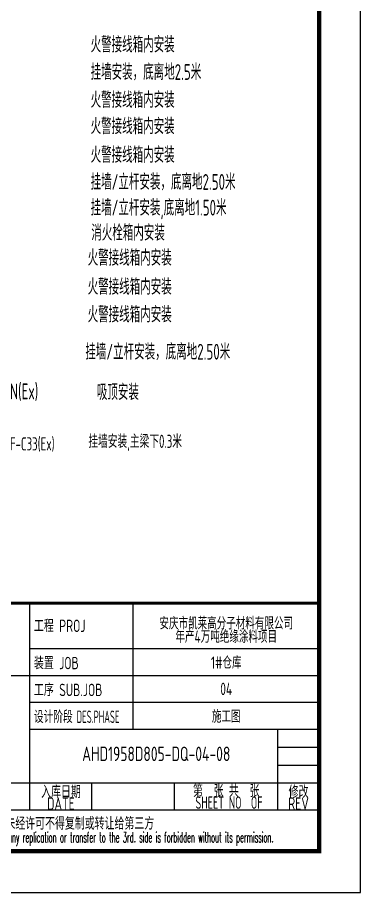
# Model space of a CAD drawing. Extents: x 4532298 to 10139194, y -639876 to -207028.
# Drawn here: x 4779303 to 4787605, y -282498 to -261334 of the extents above; entities that cross this region are included whole.
import ezdxf
from ezdxf.enums import TextEntityAlignment as Align

# ---------------------------------------------------------------- set-up
doc = ezdxf.new("R2010")
doc.units = 0
doc.header["$LTSCALE"] = 1000
doc.header["$MEASUREMENT"] = 0
doc.layers.get('0').update_dxf_attribs({"linetype": 'CONTINUOUS'})
for name, color, linetype in [('AXIS', 3, 'CONTINUOUS'), ('PUB_TITLE', 4, 'CONTINUOUS'), ('SIG_TEXT', 7, 'CONTINUOUS')]:
    doc.layers.add(name, color=color, linetype=linetype)
doc.styles.add('ECEC_TQ', font='txt_l.shx', dxfattribs={"bigfont": 'hztxt_l.shx'})
doc.styles.add('sceie', font='sceie.shx', dxfattribs={"width": 0.7, "bigfont": 'sceic.shx'})
doc.styles.add('TSSD_Rein', font='Tssdeng.shx', dxfattribs={"width": 0.7, "bigfont": 'hztxt.shx'})

msp = doc.modelspace()

# ---------------------------------------------------------------- linework, layer by layer
for p, q in [((4779605.2, -280498.2), (4779605.2, -275498.2)), ((4782105.2, -278548.2), (4782105.2, -275498.2)), ((4786605.2, -281498.2), (4786605.2, -275498.2)), ((4779605.2, -276598.2), (4786605.2, -276598.2)), ((4768605.2, -277248.2), (4779605.2, -277248.2)), ((4779605.2, -277248.2), (4786605.2, -277248.2)), ((4779605.2, -277898.2), (4786605.2, -277898.2)), ((4779605.2, -278548.2), (4786605.2, -278548.2)), ((4785605.2, -280498.2), (4785605.2, -278548.2)), ((4785605.2, -278981.5), (4786605.2, -278981.5)), ((4785605.2, -279414.8), (4786605.2, -279414.8)), ((4774105.2, -279848.2), (4786605.2, -279848.2)), ((4781105.2, -280498.2), (4781105.2, -279848.2)), ((4783105.2, -280498.2), (4783105.2, -279848.2)), ((4768605.2, -280498.2), (4786605.2, -280498.2)), ((4768605.2, -281498.2), (4786605.2, -281498.2))]:
    msp.add_line(p, q)
at = {"const_width": 70}
msp.add_lwpolyline([(4786605.2, -275498.2), (4768605.2, -275498.2)], dxfattribs=at)
at = {"layer": 'PUB_TITLE'}
msp.add_lwpolyline([(4728205.2, -282498.2), (4787605.2, -282498.2), (4787605.2, -240498.2), (4728205.2, -240498.2)], close=True, dxfattribs=at)
at = {"layer": 'PUB_TITLE', "const_width": 100}
msp.add_lwpolyline([(4730705.2, -281498.2), (4786605.2, -281498.2), (4786605.2, -241498.2), (4730705.2, -241498.2)], close=True, dxfattribs=at)

# ---------------------------------------------------------------- texts
at = {"style": 'sceie'}
for s, height, width, p in [('火警接线箱内安装', 382.5, 0.7, (4781073.1, -262179.7)), ('挂墙安装，底离地2.5米', 382.5, 0.7, (4781073.1, -262843.4)), ('火警接线箱内安装', 382.5, 0.7, (4781073.1, -263519)), ('火警接线箱内安装', 382.5, 0.7, (4781073.1, -264156)), ('火警接线箱内安装', 382.5, 0.7, (4781073.1, -264848.2)), ('挂墙/立杆安装，底离地2.50米', 382.5, 0.7, (4781073.1, -265502.2)), ('挂墙/立杆安装,底离地1.50米', 382.5, 0.7, (4781073.1, -266125.1)), ('消火栓箱内安装', 382.5, 0.7, (4781089.7, -266731.2)), ('火警接线箱内安装', 382.5, 0.7, (4781001.1, -267337.4)), ('火警接线箱内安装', 382.5, 0.7, (4781001.1, -268038.8)), ('火警接线箱内安装', 382.5, 0.7, (4781001.1, -268708.2)), ('挂墙/立杆安装，底离地2.50米', 382.5, 0.7, (4780944.8, -269609.8)), ('防爆光电感烟火灾探测器 JTY-GM/LD3000EN(Ex)', 382.5, 0.7, (4773765.1, -270569.9)), ('吸顶安装', 382.5, 0.7, (4781224.6, -270586.7)), ('工程 PROJ', 300, 0.8, (4779702.1, -276198.2)), ('装置 JOB', 300, 0.8, (4779702.1, -277098.2)), ('工序 SUB.JOB', 300, 0.8, (4779702.1, -277748.2)), ('设计阶段 DES.PHASE', 300, 0.6, (4779702.1, -278398.2))]:
    msp.add_text(s, height=height, dxfattribs=dict(at, width=width)).set_placement(p)
for s, height, style, width, p in [('入库日期', 300, 'sceie', 0.8, (4780355.2, -280048.2)), ('第  张 共  张', 300, 'sceie', 0.8, (4784355.2, -280023.2)), ('修改', 300, 'sceie', 0.8, (4786105.2, -280048.2)), ('DATE', 300, 'sceie', 0.8, (4780355.2, -280348.2)), ('SHEET NO  OF  ', 300, 'sceie', 0.7, (4784536.5, -280323.2)), ('REV', 300, 'sceie', 0.8, (4786105.2, -280348.2)), ('本文件专有权属安徽华东化工医药工程有限责任公司所有,未经许可不得复制或转让给第三方', 300, 'sceie', 0.8, (4777776.3, -280847.1)), ('The proprietary right of this document belongs to Anhui Huadong Chemical And Medical Engineering  Co.,Ltd.  and any replication or transfer to the 3rd. side is forbidden without its permission. ', 250, 'ECEC_TQ', 0.45, (4777605.2, -281198.2))]:
    msp.add_text(s, height=height, dxfattribs=dict(style=style, width=width)).set_placement(p, align=Align.MIDDLE)
at = {"style": 'sceie', "width": 0.8}
msp.add_attdef('AHD1958D805-DQ-04-08', text='200320-02-040', height=350, dxfattribs=at).set_placement((4782661.8, -279144.4), align=Align.MIDDLE)
at = {"layer": 'AXIS', "style": 'TSSD_Rein', "width": 0.7}
for s, p in [('安庆市凯莱高分子材料有限公司', (4784355.2, -275970.6)), ('年产4万吨绝缘涂料项目', (4784355.2, -276293.6)), ('1#仓库', (4784355.2, -276923.2)), ('04', (4784355.2, -277573.2)), ('施工图', (4784355.2, -278223.2))]:
    msp.add_text(s, height=300, dxfattribs=at).set_placement(p, align=Align.MIDDLE)
at = {"layer": 'SIG_TEXT', "style": 'sceie', "width": 0.7}
for s, p in [('防爆红外光束型感烟探测器JTY-HF-C33(Ex)', (4775563.9, -271806.9)), ('挂墙安装,主梁下0.3米', (4781017.5, -271745.8))]:
    msp.add_text(s, height=320, dxfattribs=at).set_placement(p)

doc.saveas('drawing.dxf')
